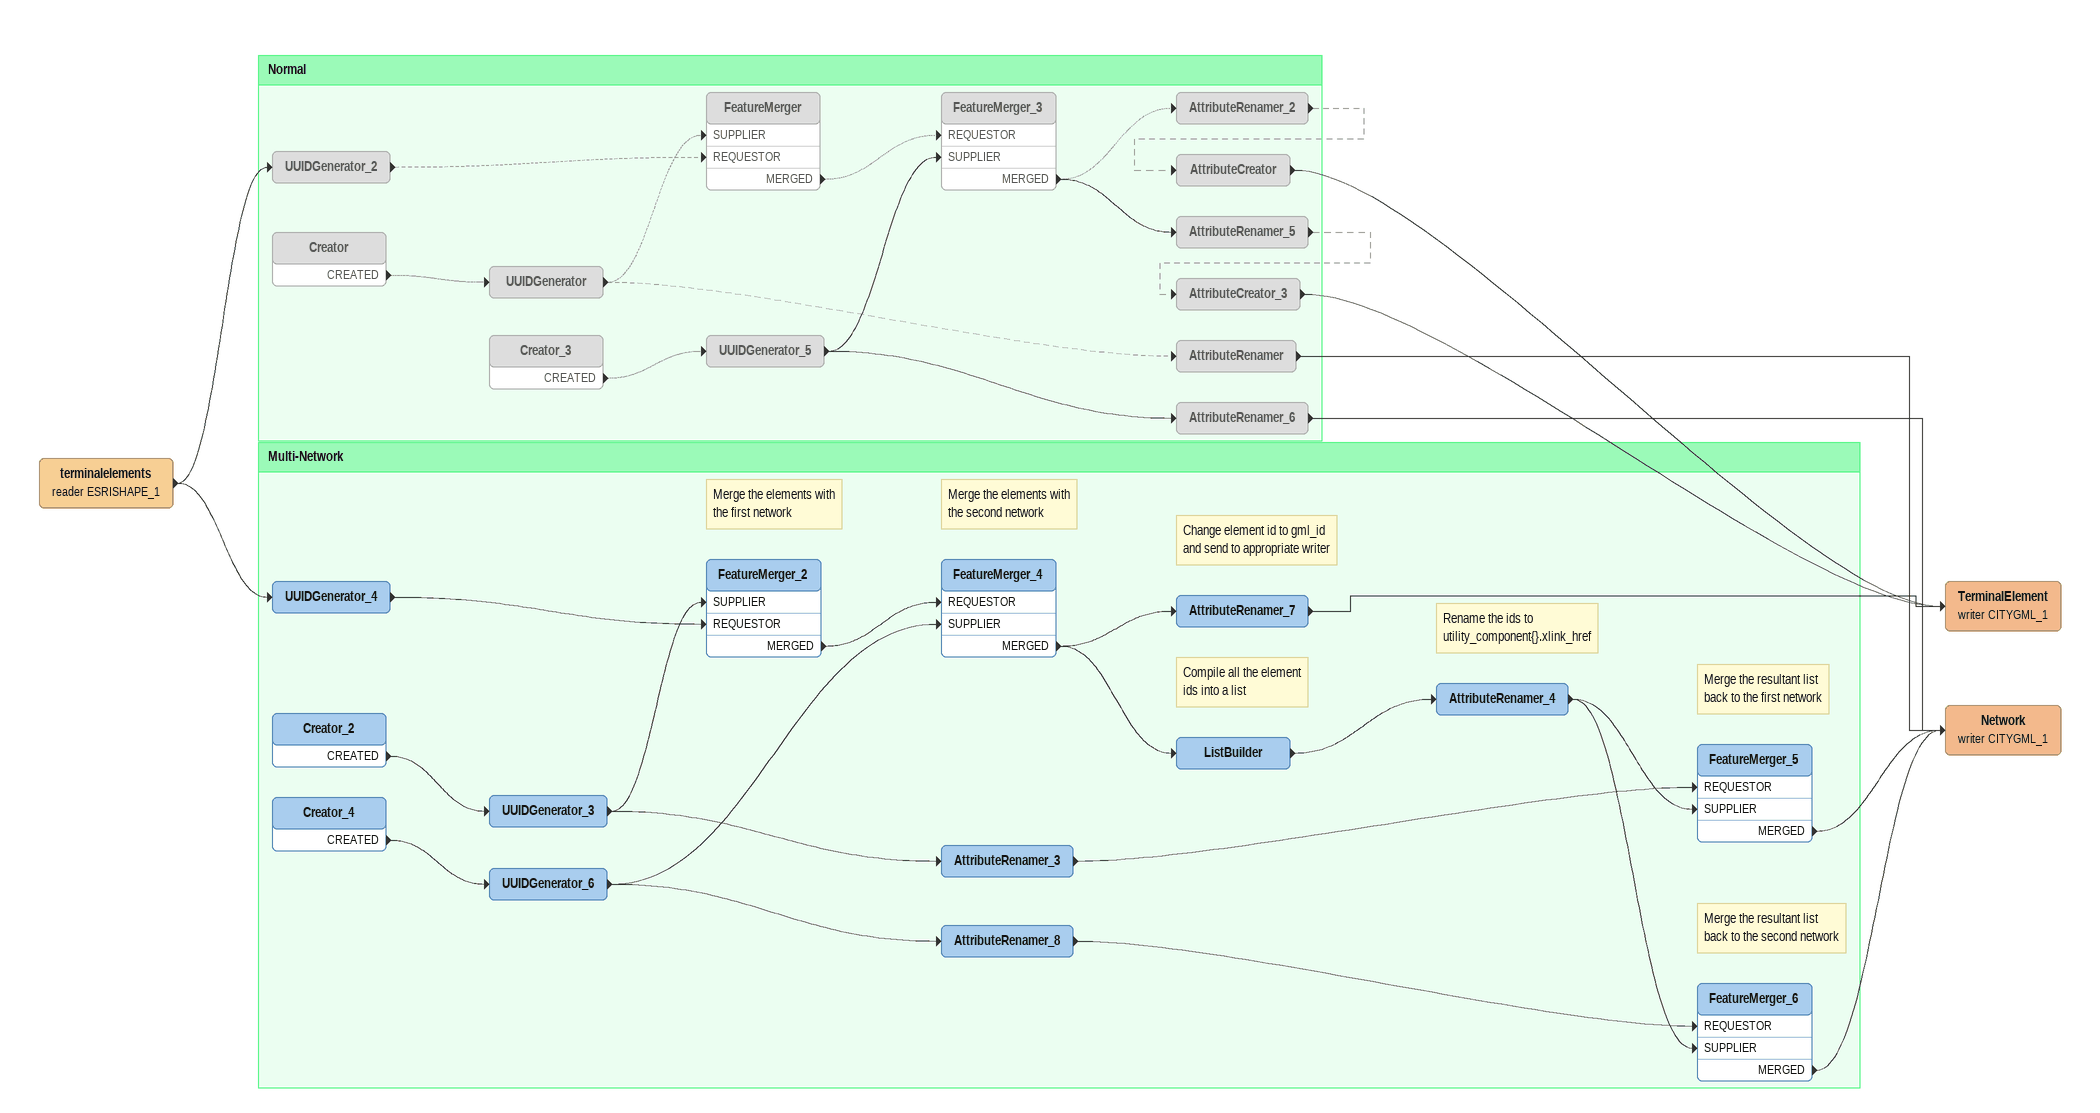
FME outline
terminalelements (reader ESRISHAPE_1)
    -> UUIDGenerator_2
    -> UUIDGenerator_4
TerminalElement (writer CITYGML_1)
Network (writer CITYGML_1)

Bookmark: Normal
UUIDGenerator_2 [off]
    -> FeatureMerger [REQUESTOR] [off]
Creator [off]
    CREATED -> UUIDGenerator [off]
UUIDGenerator [off]
    -> FeatureMerger [SUPPLIER] [off]
    -> AttributeRenamer [off]
FeatureMerger [off]
    MERGED -> FeatureMerger_3 [REQUESTOR] [off]
AttributeRenamer [off]
    -> Network (writer CITYGML_1)
Creator_3 [off]
    CREATED -> UUIDGenerator_5 [off]
UUIDGenerator_5 [off]
    -> FeatureMerger_3 [SUPPLIER]
    -> AttributeRenamer_6
FeatureMerger_3 [off]
    MERGED -> AttributeRenamer_2 [off]
    MERGED -> AttributeRenamer_5
AttributeRenamer_2 [off]
    -> AttributeCreator [off]
AttributeCreator [off]
    -> TerminalElement (writer CITYGML_1)
AttributeRenamer_5 [off]
    -> AttributeCreator_3 [off]
AttributeCreator_3 [off]
    -> TerminalElement (writer CITYGML_1)
AttributeRenamer_6 [off]
    -> Network (writer CITYGML_1)

Bookmark: Multi-Network
UUIDGenerator_4
    -> FeatureMerger_2 [REQUESTOR]
Creator_2
    CREATED -> UUIDGenerator_3
UUIDGenerator_3
    -> FeatureMerger_2 [SUPPLIER]
    -> AttributeRenamer_3
Note: Merge the elements with / the first network
FeatureMerger_2
    MERGED -> FeatureMerger_4 [REQUESTOR]
AttributeRenamer_3
    -> FeatureMerger_5 [REQUESTOR]
Creator_4
    CREATED -> UUIDGenerator_6
UUIDGenerator_6
    -> FeatureMerger_4 [SUPPLIER]
    -> AttributeRenamer_8
Note: Merge the elements with / the second network
FeatureMerger_4
    MERGED -> ListBuilder
    MERGED -> AttributeRenamer_7
Note: Change element id to gml_id / and send to appropriate writer
AttributeRenamer_7
    -> TerminalElement (writer CITYGML_1)
Note: Compile all the element / ids into a list
ListBuilder
    -> AttributeRenamer_4
Note: Rename the ids to / utility_component{}.xlink_href
AttributeRenamer_4
    -> FeatureMerger_5 [SUPPLIER]
    -> FeatureMerger_6 [SUPPLIER]
Note: Merge the resultant list / back to the first network
FeatureMerger_5
    MERGED -> Network (writer CITYGML_1)
AttributeRenamer_8
    -> FeatureMerger_6 [REQUESTOR]
Note: Merge the resultant list / back to the second network
FeatureMerger_6
    MERGED -> Network (writer CITYGML_1)
